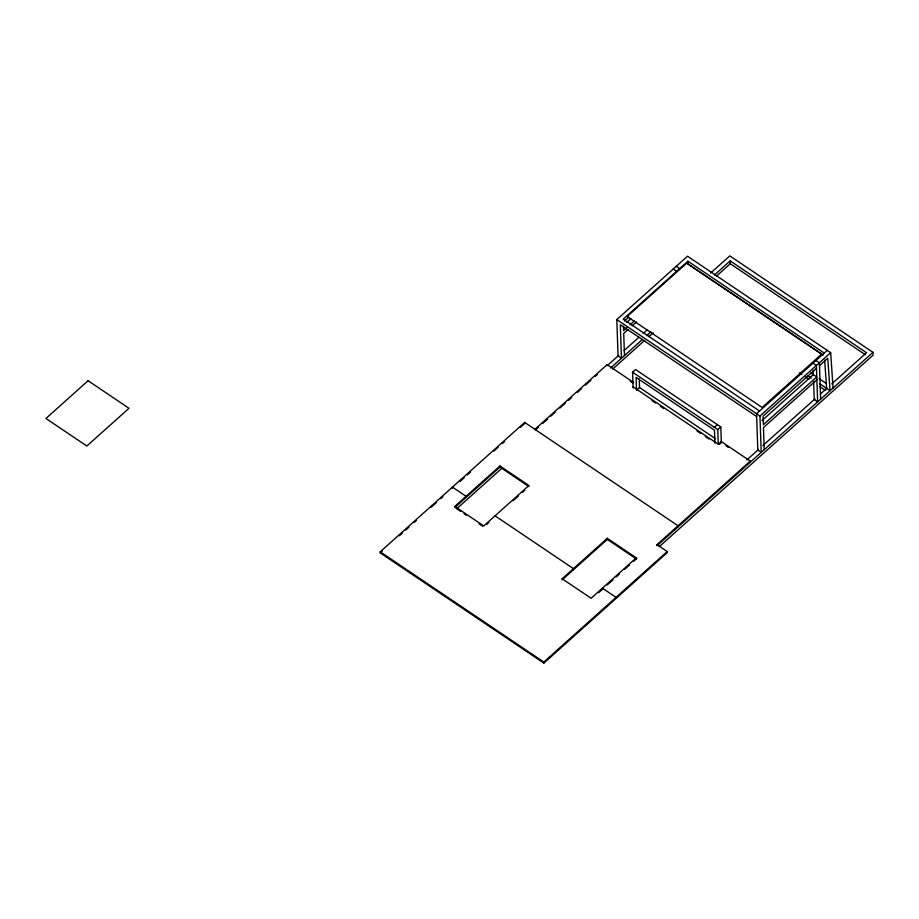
<?xml version="1.0" encoding="UTF-8"?>
<svg xmlns="http://www.w3.org/2000/svg" width="919" height="919" viewBox="0 0 919 919"><rect width="100%" height="100%" fill="white"/><g stroke="black" fill="none" stroke-linecap="round" stroke-linejoin="round"><path stroke-width="1.38" d="M756.647 416.56L620.302 324.706L621.474 358.249L618.073 355.952L616.798 319.559L687.527 256.217L830.673 352.666L833.073 388.048M824.263 353.068L687.917 261.214L623.22 319.157L759.553 411.011M624.38 321.053L628.653 317.227M626.62 322.535L630.894 318.709M626.815 327.704L623.61 330.576L623.461 326.291M630.02 324.832L634.294 321.007M627.987 329.599L623.714 333.425L624.483 355.55M632.261 325.774L636.534 321.949M633.088 386.865L718.29 444.268L721.3 441.579L750.272 461.097L656.982 544.645L667.205 551.538L667.24 552.606L543.853 663.116L380.248 552.893L380.213 551.814L524.669 422.441L678.05 525.783L678.084 526.851M380.248 552.893L382.373 550.986M399.374 535.766L402.556 532.917M405.738 530.056L408.932 527.207M414.239 522.452L416.364 520.545M431.229 507.231L436.548 502.475M440.798 498.661L442.924 496.765M459.914 481.545L464.164 477.742M467.346 474.882L470.539 472.033M493.905 451.103L498.155 447.3M502.406 443.498L504.52 441.591M520.453 427.324L524.703 423.521L524.669 422.441M534.892 429.334L607.126 364.648L633.777 382.603M535.329 430.046L538.534 427.186M542.807 423.349L544.944 421.442M545.553 420.891L547.678 418.995M550.86 416.135L555.11 412.332M559.901 408.036L565.242 403.257M568.447 400.385L571.652 397.513M577.419 392.356L581.67 388.553M585.541 385.072L590.894 380.294M595.167 376.457L597.304 374.55M607.987 364.981L618.671 355.412M624.012 350.621L638.969 337.227M643.243 333.402L647.516 329.576M710.559 273.115L729.801 255.884L872.947 352.333L873.05 355.182L659.348 546.575M499.936 465.99L454.79 506.426L483.762 525.944L528.907 485.519L499.936 465.99L499.97 467.07L528.942 486.588M454.894 507.426L500.556 466.542M610.572 368.014L642.473 339.444M646.723 335.63L650.974 331.828M714.396 275.034L730.191 260.881L866.537 352.735L831.775 383.866M457.122 508.379L501.717 468.437M612.789 368.967L644.69 340.398M648.952 336.584L653.202 332.781M716.602 275.999L730.295 263.73L730.191 260.881M633.122 387.933L632.571 372.229L635.58 369.541L720.795 426.944L721.346 442.648L719.336 444.44M486.875 524.255L488.931 522.417M513.066 500.798L518.362 496.065M522.589 492.274L524.703 490.378M639.245 378.973L639.544 387.531L636.534 390.23L636.086 377.387L714.477 430.207L714.925 443.05M714.373 427.346L717.383 424.647M718.279 443.911L717.785 429.644L720.795 426.944M607.333 539.396L562.187 579.832L562.152 578.763L607.298 538.327L636.27 557.844L636.304 558.924L607.333 539.396L607.298 538.327M827.272 350.369L756.544 413.711L757.819 450.103L761.219 452.389L759.956 416.008L830.673 352.666M816.474 368.324L763.057 416.158L763.356 424.727L816.784 376.882L810.696 372.965M819.484 365.624L827.766 358.215L830.064 390.736L819.541 383.648M762.092 420.511L813.372 374.584L813.223 370.311M816.876 379.742L763.459 427.576L764.229 449.701M636.27 557.844L591.124 598.28L562.152 578.763M598.671 592.629L602.91 588.826M607.16 585.024L613.03 579.763M616.201 576.925L619.372 574.076M624.667 569.343L629.458 565.047M633.708 561.245L636.89 558.396M746.906 459.868L758.6 449.391M762.85 445.589L814.958 398.915M820.276 394.159L826.652 388.45L824.653 360.156M872.947 352.333L657.016 545.714L656.982 544.645M543.853 663.116L543.818 662.048L667.205 551.538M730.295 263.73L865.445 354.791M823.171 355.125L688.021 264.063L687.917 261.214M676.235 266.326L679.646 268.624M815.98 360.478L819.392 362.775L820.656 399.168M673.225 269.026L676.637 271.312M812.97 363.166L816.382 365.463L817.646 401.856L814.245 399.558L813.614 381.592M819.001 378.559L826.112 383.349M807.686 375.664L811.247 378.065M799.484 372.93L801.862 374.527M805.412 376.916L808.973 379.317M819.645 386.508L825.572 390.495M616.798 319.559L759.956 416.008M632.571 372.229L717.785 429.644M630.319 381.328L632.651 382.89M639.544 387.531L715.556 438.754M725.976 445.772L728.319 447.346M651.973 400.638L655.603 403.085M660.29 406.232L663.851 408.633M697.027 430.988L700.669 433.446M705.31 436.571L708.986 439.041M495.042 515.835L573.445 568.654L573.479 569.723M602.416 588.171L616.04 597.361L616.086 598.43M455.985 508.276L460.626 511.401M464.095 513.744L466.415 515.306M479.167 523.887L482.636 526.231M380.213 551.814L543.818 662.048M750.272 461.097L750.318 462.165M607.126 364.648L607.16 365.716M466.117 497.386L466.071 496.317L452.435 487.127L452.481 488.207M88.086 380.73L45.95 418.467L86.845 446.025L128.982 408.289L88.086 380.73M686.723 263.144L627.137 316.515L762.115 407.45L821.701 354.079L686.723 263.144"/></g></svg>
